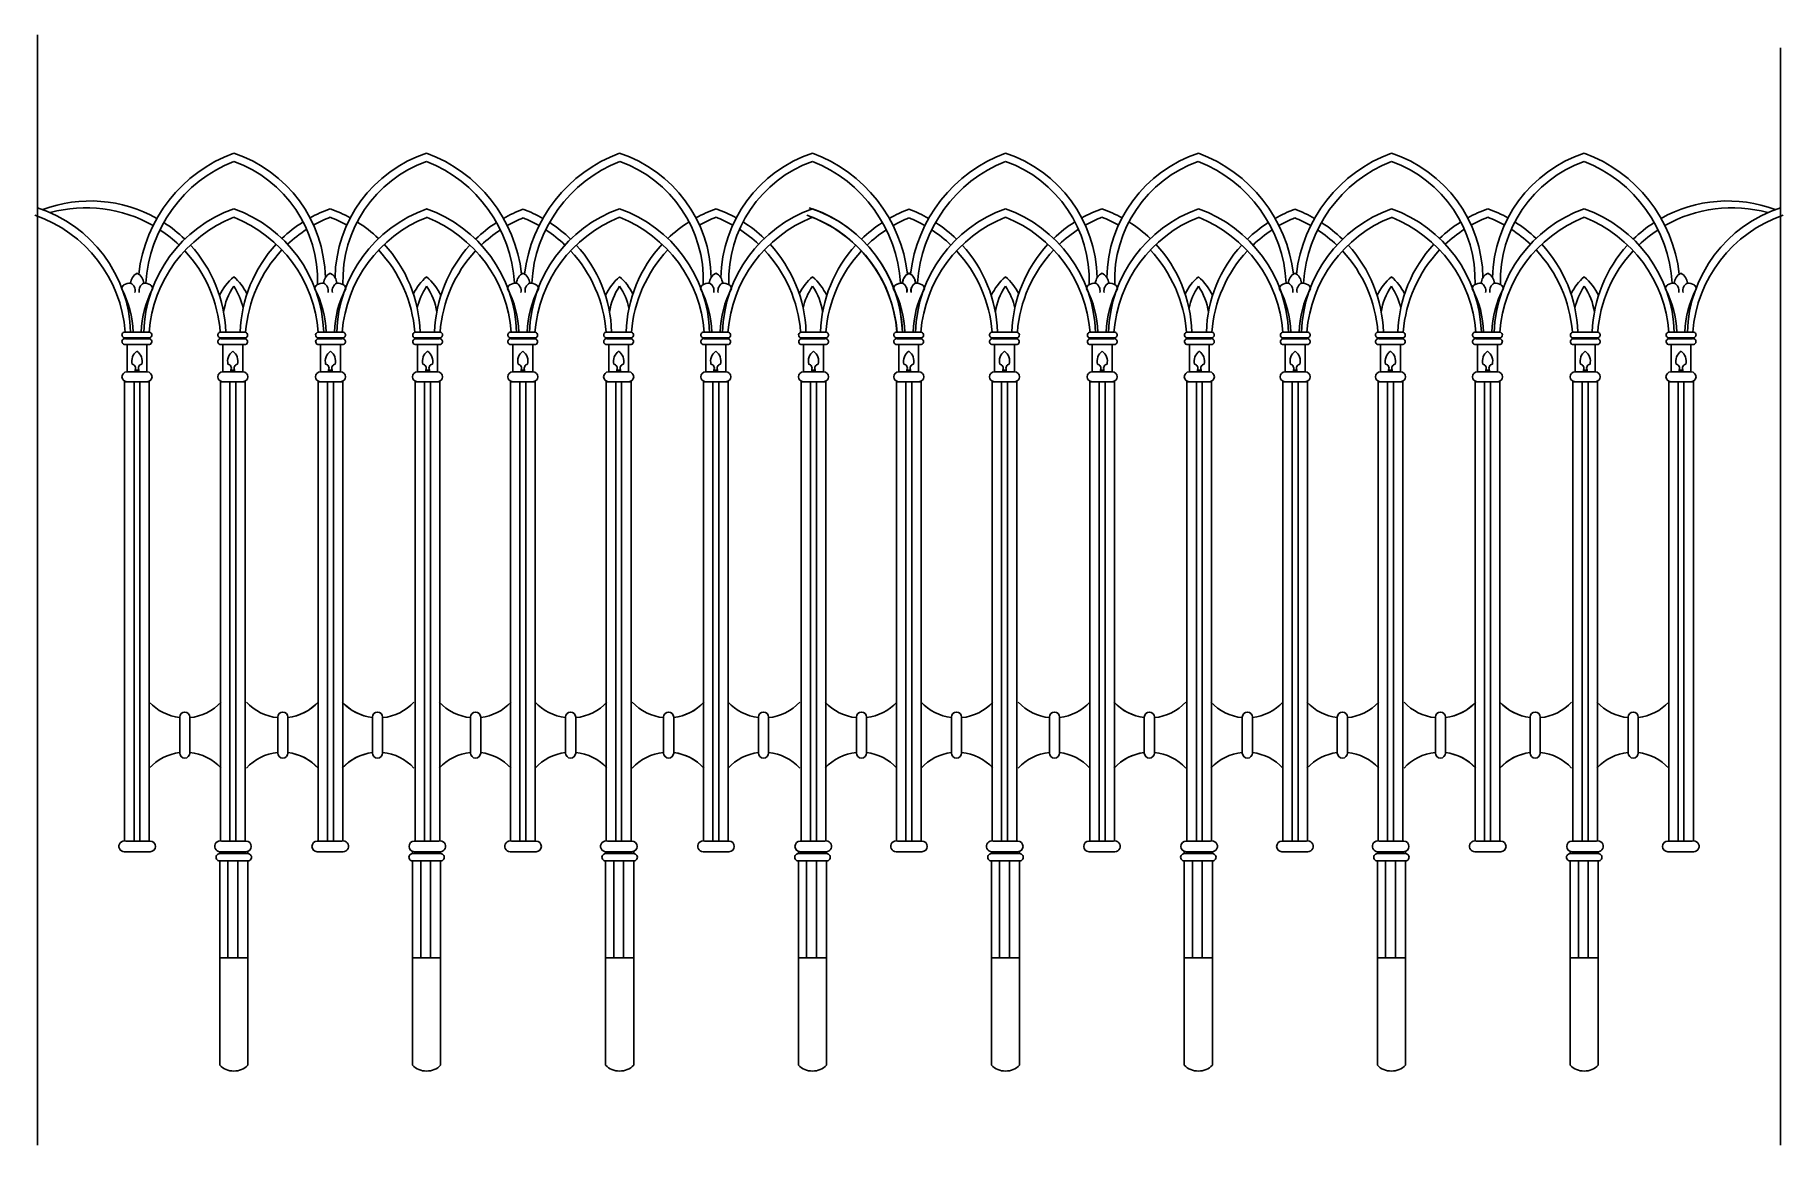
# Model space of a CAD drawing. Header units: metres. Extents: x 2596 to 4366, y 379 to 1503.
import ezdxf

# ---------------------------------------------------------------- set-up
doc = ezdxf.new("R2010")
doc.units = ezdxf.units.M
for name, color, linetype in [('3', 3, 'Continuous'), ('4', 4, 'Continuous'), ('7', 7, 'Continuous')]:
    doc.layers.add(name, color=color, linetype=linetype)

msp = doc.modelspace()

# ---------------------------------------------------------------- linework, layer by layer
at = {"layer": '3'}
for p, q in [((2598.08, 378.8), (2598.08, 1503.46)), ((2598.08, 378.8), (2598.08, 1503.46)), ((4363.79, 378.8), (4363.79, 1490.47)), ((4363.79, 378.8), (4363.79, 1490.47)), ((2688.87, 1189.8), (2688.87, 1162.06)), ((2709, 1189.8), (2709, 1162.06)), ((2785.91, 1189.8), (2785.91, 1162.06)), ((2806.04, 1189.8), (2806.04, 1162.06)), ((2884.85, 1189.8), (2884.85, 1162.06)), ((2904.98, 1189.8), (2904.98, 1162.06)), ((2983.24, 1189.8), (2983.24, 1162.06)), ((3003.37, 1189.8), (3003.37, 1162.06)), ((3079.73, 1189.8), (3079.73, 1162.06)), ((3099.86, 1189.8), (3099.86, 1162.06)), ((3176.78, 1189.8), (3176.78, 1162.06)), ((3196.91, 1189.8), (3196.91, 1162.06)), ((3275.16, 1189.8), (3275.16, 1162.06)), ((3295.29, 1189.8), (3295.29, 1162.06)), ((3374.1, 1189.8), (3374.1, 1162.06)), ((3394.23, 1189.8), (3394.23, 1162.06)), ((3470.6, 1189.8), (3470.6, 1162.06)), ((3490.73, 1189.8), (3490.73, 1162.06)), ((3567.64, 1189.8), (3567.64, 1162.06)), ((3587.77, 1189.8), (3587.77, 1162.06)), ((3666.58, 1189.8), (3666.58, 1162.06)), ((3686.71, 1189.8), (3686.71, 1162.06)), ((3764.97, 1189.8), (3764.97, 1162.06)), ((3785.1, 1189.8), (3785.1, 1162.06)), ((3862.01, 1189.8), (3862.01, 1162.06)), ((3882.14, 1189.8), (3882.14, 1162.06)), ((3958.51, 1189.8), (3958.51, 1162.06)), ((3978.64, 1189.8), (3978.64, 1162.06)), ((4056.89, 1189.8), (4056.89, 1162.06)), ((4077.02, 1189.8), (4077.02, 1162.06)), ((4155.83, 1189.8), (4155.83, 1162.06)), ((4175.96, 1189.8), (4175.96, 1162.06)), ((4252.88, 1189.8), (4252.88, 1162.06)), ((4273.01, 1189.8), (4273.01, 1162.06)), ((2695.95, 1152.17), (2695.95, 686.74)), ((2701.95, 1152.17), (2701.95, 686.74)), ((2793, 1152.17), (2793, 686.74)), ((2799, 1152.17), (2799, 686.74)), ((2891.9, 1152.17), (2891.9, 686.74)), ((2897.9, 1152.17), (2897.9, 686.74)), ((2990.28, 1152.17), (2990.28, 686.74)), ((2996.28, 1152.17), (2996.28, 686.74)), ((3086.82, 1152.17), (3086.82, 686.74)), ((3092.82, 1152.17), (3092.82, 686.74)), ((3183.86, 1152.17), (3183.86, 686.74)), ((3189.86, 1152.17), (3189.86, 686.74)), ((3282.25, 1152.17), (3282.25, 686.74)), ((3288.25, 1152.17), (3288.25, 686.74)), ((3381.15, 1152.17), (3381.15, 686.74)), ((3387.15, 1152.17), (3387.15, 686.74)), ((3477.68, 1152.17), (3477.68, 686.74)), ((3483.68, 1152.17), (3483.68, 686.74)), ((3574.73, 1152.17), (3574.73, 686.74)), ((3580.73, 1152.17), (3580.73, 686.74)), ((3673.63, 1152.17), (3673.63, 686.74)), ((3679.63, 1152.17), (3679.63, 686.74)), ((3772.01, 1152.17), (3772.01, 686.74)), ((3778.01, 1152.17), (3778.01, 686.74)), ((3869.06, 1152.17), (3869.06, 686.74)), ((3875.06, 1152.17), (3875.06, 686.74)), ((3965.59, 1152.17), (3965.59, 686.74)), ((3971.59, 1152.17), (3971.59, 686.74)), ((4063.98, 1152.17), (4063.98, 686.74)), ((4069.98, 1152.17), (4069.98, 686.74)), ((4162.88, 1152.17), (4162.88, 686.74)), ((4168.88, 1152.17), (4168.88, 686.74)), ((4259.92, 1152.17), (4259.92, 686.74)), ((4265.92, 1152.17), (4265.92, 686.74))]:
    msp.add_line(p, q, dxfattribs=at)
for points in [[(2687.49, 1202.41), (2710.77, 1202.41, -0.91), (2711.67, 1196.47), (2686.75, 1196.47, -1.13), (2687.49, 1202.41)], [(2687.49, 1195.73), (2710.77, 1195.73, -0.91), (2711.67, 1189.8), (2686.75, 1189.8, -1.13), (2687.49, 1195.73)], [(2784.54, 1202.41), (2807.82, 1202.41, -0.91), (2808.72, 1196.47), (2783.8, 1196.47, -1.13), (2784.54, 1202.41)], [(2784.54, 1195.73), (2807.82, 1195.73, -0.91), (2808.72, 1189.8), (2783.8, 1189.8, -1.13), (2784.54, 1195.73)], [(2906.35, 1202.41), (2883.08, 1202.41, 0.91), (2882.18, 1196.47), (2907.09, 1196.47, 1.13), (2906.35, 1202.41)], [(2906.35, 1195.73), (2883.08, 1195.73, 0.91), (2882.18, 1189.8), (2907.09, 1189.8, 1.13), (2906.35, 1195.73)], [(3004.74, 1202.41), (2981.46, 1202.41, 0.91), (2980.56, 1196.47), (3005.48, 1196.47, 1.13), (3004.74, 1202.41)], [(3004.74, 1195.73), (2981.46, 1195.73, 0.91), (2980.56, 1189.8), (3005.48, 1189.8, 1.13), (3004.74, 1195.73)], [(3078.36, 1202.41), (3101.63, 1202.41, -0.91), (3102.54, 1196.47), (3077.62, 1196.47, -1.13), (3078.36, 1202.41)], [(3078.36, 1195.73), (3101.63, 1195.73, -0.91), (3102.54, 1189.8), (3077.62, 1189.8, -1.13), (3078.36, 1195.73)], [(3175.41, 1202.41), (3198.68, 1202.41, -0.91), (3199.58, 1196.47), (3174.66, 1196.47, -1.13), (3175.41, 1202.41)], [(3175.41, 1195.73), (3198.68, 1195.73, -0.91), (3199.58, 1189.8), (3174.66, 1189.8, -1.13), (3175.41, 1195.73)], [(3273.79, 1202.41), (3297.07, 1202.41, -0.91), (3297.97, 1196.47), (3273.05, 1196.47, -1.13), (3273.79, 1202.41)], [(3273.79, 1195.73), (3297.07, 1195.73, -0.91), (3297.97, 1189.8), (3273.05, 1189.8, -1.13), (3273.79, 1195.73)], [(3395.6, 1202.41), (3372.33, 1202.41, 0.91), (3371.43, 1196.47), (3396.35, 1196.47, 1.13), (3395.6, 1202.41)], [(3395.6, 1195.73), (3372.33, 1195.73, 0.91), (3371.43, 1189.8), (3396.35, 1189.8, 1.13), (3395.6, 1195.73)], [(3469.23, 1202.41), (3492.5, 1202.41, -0.91), (3493.4, 1196.47), (3468.48, 1196.47, -1.13), (3469.23, 1202.41)], [(3469.23, 1195.73), (3492.5, 1195.73, -0.91), (3493.4, 1189.8), (3468.48, 1189.8, -1.13), (3469.23, 1195.73)], [(3566.27, 1202.41), (3589.55, 1202.41, -0.91), (3590.45, 1196.47), (3565.53, 1196.47, -1.13), (3566.27, 1202.41)], [(3566.27, 1195.73), (3589.55, 1195.73, -0.91), (3590.45, 1189.8), (3565.53, 1189.8, -1.13), (3566.27, 1195.73)], [(3688.08, 1202.41), (3664.81, 1202.41, 0.91), (3663.91, 1196.47), (3688.83, 1196.47, 1.13), (3688.08, 1202.41)], [(3688.08, 1195.73), (3664.81, 1195.73, 0.91), (3663.91, 1189.8), (3688.83, 1189.8, 1.13), (3688.08, 1195.73)], [(3786.47, 1202.41), (3763.19, 1202.41, 0.91), (3762.29, 1196.47), (3787.21, 1196.47, 1.13), (3786.47, 1202.41)], [(3786.47, 1195.73), (3763.19, 1195.73, 0.91), (3762.29, 1189.8), (3787.21, 1189.8, 1.13), (3786.47, 1195.73)], [(3883.52, 1202.41), (3860.24, 1202.41, 0.91), (3859.34, 1196.47), (3884.26, 1196.47, 1.13), (3883.52, 1202.41)], [(3883.52, 1195.73), (3860.24, 1195.73, 0.91), (3859.34, 1189.8), (3884.26, 1189.8, 1.13), (3883.52, 1195.73)], [(3957.14, 1202.41), (3980.41, 1202.41, -0.91), (3981.31, 1196.47), (3956.39, 1196.47, -1.13), (3957.14, 1202.41)], [(3957.14, 1195.73), (3980.41, 1195.73, -0.91), (3981.31, 1189.8), (3956.39, 1189.8, -1.13), (3957.14, 1195.73)], [(4055.52, 1202.41), (4078.8, 1202.41, -0.91), (4079.7, 1196.47), (4054.78, 1196.47, -1.13), (4055.52, 1202.41)], [(4055.52, 1195.73), (4078.8, 1195.73, -0.91), (4079.7, 1189.8), (4054.78, 1189.8, -1.13), (4055.52, 1195.73)], [(4177.33, 1202.41), (4154.06, 1202.41, 0.91), (4153.16, 1196.47), (4178.08, 1196.47, 1.13), (4177.33, 1202.41)], [(4177.33, 1195.73), (4154.06, 1195.73, 0.91), (4153.16, 1189.8), (4178.08, 1189.8, 1.13), (4177.33, 1195.73)], [(4274.38, 1202.41), (4251.11, 1202.41, 0.91), (4250.2, 1196.47), (4275.12, 1196.47, 1.13), (4274.38, 1202.41)], [(4274.38, 1195.73), (4251.11, 1195.73, 0.91), (4250.2, 1189.8), (4275.12, 1189.8, 1.13), (4274.38, 1195.73)], [(2742.19, 776.42), (2742.19, 812.33, -1), (2752.46, 812.33), (2752.46, 775.99, -1)], [(2851.76, 776.42), (2851.76, 812.33, 1), (2841.49, 812.33), (2841.49, 775.99, 1)], [(2937.52, 776.42), (2937.52, 812.33, -1), (2947.79, 812.33), (2947.79, 775.99, -1)], [(3047.09, 776.42), (3047.09, 812.33, 1), (3036.82, 812.33), (3036.82, 775.99, 1)], [(3133.05, 776.42), (3133.05, 812.33, -1), (3143.32, 812.33), (3143.32, 775.99, -1)], [(3242.62, 776.42), (3242.62, 812.33, 1), (3232.35, 812.33), (3232.35, 775.99, 1)], [(3328.39, 776.42), (3328.39, 812.33, -1), (3338.66, 812.33), (3338.66, 775.99, -1)], [(3437.96, 776.42), (3437.96, 812.33, 1), (3427.69, 812.33), (3427.69, 775.99, 1)], [(3523.92, 776.42), (3523.92, 812.33, -1), (3534.19, 812.33), (3534.19, 775.99, -1)], [(3633.49, 776.42), (3633.49, 812.33, 1), (3623.22, 812.33), (3623.22, 775.99, 1)], [(3719.25, 776.42), (3719.25, 812.33, -1), (3729.52, 812.33), (3729.52, 775.99, -1)], [(3828.82, 776.42), (3828.82, 812.33, 1), (3818.55, 812.33), (3818.55, 775.99, 1)], [(3914.78, 776.42), (3914.78, 812.33, -1), (3925.05, 812.33), (3925.05, 775.99, -1)], [(4024.35, 776.42), (4024.35, 812.33, 1), (4014.08, 812.33), (4014.08, 775.99, 1)], [(4110.12, 776.42), (4110.12, 812.33, -1), (4120.39, 812.33), (4120.39, 775.99, -1)], [(4219.69, 776.42), (4219.69, 812.33, 1), (4209.42, 812.33), (4209.42, 775.99, 1)], [(2742.19, 811.9), (2742.19, 775.99, 1), (2752.46, 775.99), (2752.46, 812.33, 1)], [(2851.76, 811.9), (2851.76, 775.99, -1), (2841.49, 775.99), (2841.49, 812.33, -1)], [(2937.52, 811.9), (2937.52, 775.99, 1), (2947.79, 775.99), (2947.79, 812.33, 1)], [(3047.09, 811.9), (3047.09, 775.99, -1), (3036.82, 775.99), (3036.82, 812.33, -1)], [(3133.05, 811.9), (3133.05, 775.99, 1), (3143.32, 775.99), (3143.32, 812.33, 1)], [(3242.62, 811.9), (3242.62, 775.99, -1), (3232.35, 775.99), (3232.35, 812.33, -1)], [(3328.39, 811.9), (3328.39, 775.99, 1), (3338.66, 775.99), (3338.66, 812.33, 1)], [(3437.96, 811.9), (3437.96, 775.99, -1), (3427.69, 775.99), (3427.69, 812.33, -1)], [(3523.92, 811.9), (3523.92, 775.99, 1), (3534.19, 775.99), (3534.19, 812.33, 1)], [(3633.49, 811.9), (3633.49, 775.99, -1), (3623.22, 775.99), (3623.22, 812.33, -1)], [(3719.25, 811.9), (3719.25, 775.99, 1), (3729.52, 775.99), (3729.52, 812.33, 1)], [(3828.82, 811.9), (3828.82, 775.99, -1), (3818.55, 775.99), (3818.55, 812.33, -1)], [(3914.78, 811.9), (3914.78, 775.99, 1), (3925.05, 775.99), (3925.05, 812.33, 1)], [(4024.35, 811.9), (4024.35, 775.99, -1), (4014.08, 775.99), (4014.08, 812.33, -1)], [(4110.12, 811.9), (4110.12, 775.99, 1), (4120.39, 775.99), (4120.39, 812.33, 1)], [(4219.69, 811.9), (4219.69, 775.99, -1), (4209.42, 775.99), (4209.42, 812.33, -1)]]:
    msp.add_lwpolyline(points, format="xyb", dxfattribs=at)
for centre, radius, start, end in [((2703.94, 1251.66), 11.41, 114.9, 178.84), ((2694.33, 1251.66), 11.41, 1.16, 65.1), ((2834.46, 1215.44), 57.12, 131.09, 155.27), ((2759.39, 1215.44), 57.12, 26.8, 48.91), ((2899.52, 1251.66), 11.41, 114.9, 178.84), ((2889.91, 1251.66), 11.41, 1.16, 65.1), ((3029.89, 1215.44), 57.12, 131.09, 153.2), ((2954.82, 1215.44), 57.12, 24.73, 48.91), ((3094.8, 1251.66), 11.41, 114.9, 178.84), ((3085.19, 1251.66), 11.41, 1.16, 65.1), ((3225.32, 1215.44), 57.12, 131.09, 155.27), ((3150.25, 1215.44), 57.12, 26.8, 48.91), ((3290.23, 1251.66), 11.41, 114.9, 178.84), ((3280.63, 1251.66), 11.41, 1.16, 65.1), ((3420.76, 1215.44), 57.12, 131.09, 153.2), ((3345.69, 1215.44), 57.12, 24.73, 48.91), ((3485.67, 1251.66), 11.41, 114.9, 178.84), ((3485.82, 1251.66), 11.41, 114.9, 178.84), ((3476.06, 1251.66), 11.41, 1.16, 65.1), ((3476.21, 1251.66), 11.41, 1.16, 65.1), ((3616.19, 1215.44), 57.12, 131.09, 155.27), ((3541.12, 1215.44), 57.12, 26.8, 48.91), ((3681.25, 1251.66), 11.41, 114.9, 178.84), ((3671.64, 1251.66), 11.41, 1.16, 65.1), ((3811.62, 1215.44), 57.12, 131.09, 153.2), ((3736.55, 1215.44), 57.12, 24.73, 48.91), ((3876.68, 1251.66), 11.41, 114.9, 178.84), ((3867.07, 1251.66), 11.41, 1.16, 65.1), ((4007.05, 1215.44), 57.12, 131.09, 155.27), ((3931.98, 1215.44), 57.12, 26.8, 48.91), ((4071.96, 1251.66), 11.41, 114.9, 178.84), ((4062.36, 1251.66), 11.41, 1.16, 65.1), ((4202.49, 1215.44), 57.12, 131.09, 153.2), ((4127.42, 1215.44), 57.12, 24.73, 48.91), ((4267.55, 1251.66), 11.41, 114.9, 178.84), ((4257.94, 1251.66), 11.41, 1.16, 65.1), ((2592.99, 1199.15), 102.01, 1.83, 27.73), ((2689.35, 1245.34), 6.19, 125.99, 168.16), ((2691.68, 1239.78), 12.14, 85.98, 119.45), ((2688.86, 1244.47), 8.28, 347.31, 63.65), ((2709.41, 1244.47), 8.28, 116.35, 192.69), ((2805.27, 1199.15), 102.01, 152.27, 178.17), ((2706.58, 1239.78), 12.14, 60.55, 94.02), ((2708.92, 1245.34), 6.19, 11.84, 54.01), ((2847.65, 1213.99), 61.54, 145.51, 171.98), ((2746.2, 1213.99), 61.54, 11.82, 34.49), ((2884.93, 1245.34), 6.19, 125.99, 168.16), ((2788.58, 1199.15), 102.01, 1.83, 27.73), ((2754.27, 1255.15), 127.5, 353.95, 354.13), ((2887.26, 1239.78), 12.14, 85.98, 119.45), ((2884.44, 1244.47), 8.28, 347.31, 63.65), ((2904.99, 1244.47), 8.28, 116.35, 192.69), ((3000.85, 1199.15), 102.01, 152.27, 178.17), ((2902.17, 1239.78), 12.14, 60.55, 94.02), ((2904.5, 1245.34), 6.19, 11.84, 54.01), ((3043.08, 1213.99), 61.54, 145.51, 168.18), ((2941.63, 1213.99), 61.54, 8.02, 34.49), ((3080.21, 1245.34), 6.19, 125.99, 168.16), ((2983.86, 1199.15), 102.01, 1.83, 27.73), ((3082.54, 1239.78), 12.14, 85.98, 119.45), ((3079.72, 1244.47), 8.28, 347.31, 63.65), ((3100.27, 1244.47), 8.28, 116.35, 192.69), ((3196.14, 1199.15), 102.01, 152.27, 178.17), ((3097.45, 1239.78), 12.14, 60.55, 94.02), ((3099.78, 1245.34), 6.19, 11.84, 54.01), ((3238.51, 1213.99), 61.54, 145.51, 171.98), ((3137.06, 1213.99), 61.54, 11.82, 34.49), ((3275.64, 1245.34), 6.19, 125.99, 168.16), ((3179.29, 1199.15), 102.01, 1.83, 27.73), ((3277.98, 1239.78), 12.14, 85.98, 119.45), ((3275.15, 1244.47), 8.28, 347.31, 63.65), ((3295.71, 1244.47), 8.28, 116.35, 192.69), ((3391.57, 1199.15), 102.01, 152.27, 178.17), ((3292.88, 1239.78), 12.14, 60.55, 94.02), ((3295.21, 1245.34), 6.19, 11.84, 54.01), ((3425.87, 1255.15), 127.5, 185.87, 186.05), ((3433.95, 1213.99), 61.54, 145.51, 168.18), ((3332.5, 1213.99), 61.54, 8.02, 34.49), ((3374.72, 1199.15), 102.01, 1.83, 27.73), ((3471.08, 1245.34), 6.19, 125.99, 168.16), ((3374.87, 1199.15), 102.01, 1.83, 27.73), ((3471.23, 1245.34), 6.19, 125.99, 168.16), ((3473.41, 1239.78), 12.14, 85.98, 119.45), ((3473.56, 1239.78), 12.14, 85.98, 119.45), ((3470.59, 1244.47), 8.28, 347.31, 63.65), ((3470.74, 1244.47), 8.28, 347.31, 63.65), ((3491.14, 1244.47), 8.28, 116.35, 192.69), ((3491.29, 1244.47), 8.28, 116.35, 192.69), ((3587, 1199.15), 102.01, 152.27, 178.17), ((3488.31, 1239.78), 12.14, 60.55, 94.02), ((3490.65, 1245.34), 6.19, 11.84, 54.01), ((3629.38, 1213.99), 61.54, 145.51, 171.98), ((3527.93, 1213.99), 61.54, 11.82, 34.49), ((3666.66, 1245.34), 6.19, 125.99, 168.16), ((3570.31, 1199.15), 102.01, 1.83, 27.73), ((3536, 1255.15), 127.5, 353.95, 354.13), ((3668.99, 1239.78), 12.14, 85.98, 119.45), ((3666.17, 1244.47), 8.28, 347.31, 63.65), ((3686.72, 1244.47), 8.28, 116.35, 192.69), ((3782.58, 1199.15), 102.01, 152.27, 178.17), ((3683.9, 1239.78), 12.14, 60.55, 94.02), ((3686.23, 1245.34), 6.19, 11.84, 54.01), ((3824.81, 1213.99), 61.54, 145.51, 168.18), ((3723.36, 1213.99), 61.54, 8.02, 34.49), ((3862.09, 1245.34), 6.19, 125.99, 168.16), ((3765.74, 1199.15), 102.01, 1.83, 27.73), ((3864.43, 1239.78), 12.14, 85.98, 119.45), ((3861.6, 1244.47), 8.28, 347.31, 63.65), ((3882.15, 1244.47), 8.28, 116.35, 192.69), ((3978.02, 1199.15), 102.01, 152.27, 178.17), ((3879.33, 1239.78), 12.14, 60.55, 94.02), ((3881.66, 1245.34), 6.19, 11.84, 54.01), ((4020.24, 1213.99), 61.54, 145.51, 171.98), ((3918.79, 1213.99), 61.54, 11.82, 34.49), ((4057.37, 1245.34), 6.19, 125.99, 168.16), ((3961.02, 1199.15), 102.01, 1.83, 27.73), ((4059.71, 1239.78), 12.14, 85.98, 119.45), ((4056.88, 1244.47), 8.28, 347.31, 63.65), ((4077.44, 1244.47), 8.28, 116.35, 192.69), ((4173.3, 1199.15), 102.01, 152.27, 178.17), ((4074.61, 1239.78), 12.14, 60.55, 94.02), ((4076.95, 1245.34), 6.19, 11.84, 54.01), ((4207.6, 1255.15), 127.5, 185.87, 186.05), ((4215.68, 1213.99), 61.54, 145.51, 168.18), ((4114.23, 1213.99), 61.54, 8.02, 34.49), ((4156.6, 1199.15), 102.01, 1.83, 27.73), ((4252.96, 1245.34), 6.19, 125.99, 168.16), ((4255.29, 1239.78), 12.14, 85.98, 119.45), ((4252.47, 1244.47), 8.28, 347.31, 63.65), ((4273.02, 1244.47), 8.28, 116.35, 192.69), ((4368.88, 1199.15), 102.01, 152.27, 178.17), ((4270.2, 1239.78), 12.14, 60.55, 94.02), ((4272.53, 1245.34), 6.19, 11.84, 54.01), ((2706.54, 1172.84), 12.82, 126.41, 193.53), ((2693.43, 1165.78), 4.11, 333.97, 80.94), ((2691.32, 1172.84), 12.82, 346.47, 53.59), ((2704.43, 1165.78), 4.11, 99.06, 206.03), ((2803.59, 1172.84), 12.82, 126.41, 193.53), ((2790.47, 1165.78), 4.11, 333.97, 80.94), ((2788.37, 1172.84), 12.82, 346.47, 53.59), ((2801.48, 1165.78), 4.11, 99.06, 206.03), ((2902.53, 1172.84), 12.82, 126.41, 193.53), ((2889.41, 1165.78), 4.11, 333.97, 80.94), ((2887.31, 1172.84), 12.82, 346.47, 53.59), ((2900.42, 1165.78), 4.11, 99.06, 206.03), ((3000.91, 1172.84), 12.82, 126.41, 193.53), ((2987.8, 1165.78), 4.11, 333.97, 80.94), ((2985.69, 1172.84), 12.82, 346.47, 53.59), ((2998.81, 1165.78), 4.11, 99.06, 206.03), ((3097.41, 1172.84), 12.82, 126.41, 193.53), ((3084.29, 1165.78), 4.11, 333.97, 80.94), ((3082.19, 1172.84), 12.82, 346.47, 53.59), ((3095.3, 1165.78), 4.11, 99.06, 206.03), ((3194.45, 1172.84), 12.82, 126.41, 193.53), ((3181.34, 1165.78), 4.11, 333.97, 80.94), ((3179.23, 1172.84), 12.82, 346.47, 53.59), ((3192.35, 1165.78), 4.11, 99.06, 206.03), ((3292.84, 1172.84), 12.82, 126.41, 193.53), ((3279.72, 1165.78), 4.11, 333.97, 80.94), ((3277.62, 1172.84), 12.82, 346.47, 53.59), ((3290.73, 1165.78), 4.11, 99.06, 206.03), ((3391.78, 1172.84), 12.82, 126.41, 193.53), ((3378.66, 1165.78), 4.11, 333.97, 80.94), ((3376.56, 1172.84), 12.82, 346.47, 53.59), ((3389.67, 1165.78), 4.11, 99.06, 206.03), ((3488.27, 1172.84), 12.82, 126.41, 193.53), ((3475.16, 1165.78), 4.11, 333.97, 80.94), ((3473.05, 1172.84), 12.82, 346.47, 53.59), ((3486.17, 1165.78), 4.11, 99.06, 206.03), ((3585.32, 1172.84), 12.82, 126.41, 193.53), ((3572.2, 1165.78), 4.11, 333.97, 80.94), ((3570.1, 1172.84), 12.82, 346.47, 53.59), ((3583.21, 1165.78), 4.11, 99.06, 206.03), ((3684.26, 1172.84), 12.82, 126.41, 193.53), ((3671.14, 1165.78), 4.11, 333.97, 80.94), ((3669.04, 1172.84), 12.82, 346.47, 53.59), ((3682.15, 1165.78), 4.11, 99.06, 206.03), ((3782.64, 1172.84), 12.82, 126.41, 193.53), ((3769.53, 1165.78), 4.11, 333.97, 80.94), ((3767.42, 1172.84), 12.82, 346.47, 53.59), ((3780.54, 1165.78), 4.11, 99.06, 206.03), ((3879.69, 1172.84), 12.82, 126.41, 193.53), ((3866.58, 1165.78), 4.11, 333.97, 80.94), ((3864.47, 1172.84), 12.82, 346.47, 53.59), ((3877.58, 1165.78), 4.11, 99.06, 206.03), ((3976.18, 1172.84), 12.82, 126.41, 193.53), ((3963.07, 1165.78), 4.11, 333.97, 80.94), ((3960.96, 1172.84), 12.82, 346.47, 53.59), ((3974.08, 1165.78), 4.11, 99.06, 206.03), ((4074.57, 1172.84), 12.82, 126.41, 193.53), ((4061.45, 1165.78), 4.11, 333.97, 80.94), ((4059.35, 1172.84), 12.82, 346.47, 53.59), ((4072.46, 1165.78), 4.11, 99.06, 206.03), ((4173.51, 1172.84), 12.82, 126.41, 193.53), ((4160.39, 1165.78), 4.11, 333.97, 80.94), ((4158.29, 1172.84), 12.82, 346.47, 53.59), ((4171.4, 1165.78), 4.11, 99.06, 206.03), ((4270.55, 1172.84), 12.82, 126.41, 193.53), ((4257.44, 1165.78), 4.11, 333.97, 80.94), ((4255.33, 1172.84), 12.82, 346.47, 53.59), ((4268.45, 1165.78), 4.11, 99.06, 206.03)]:
    msp.add_arc(centre, radius, start, end, dxfattribs=at)
at = {"layer": '4'}
for p, q in [((2782.75, 666.65), (2782.75, 459.82)), ((2811.2, 666.65), (2811.2, 459.82)), ((2978.08, 666.65), (2978.08, 459.82)), ((3006.53, 666.65), (3006.53, 459.82)), ((3173.61, 666.65), (3173.61, 459.82)), ((3202.06, 666.65), (3202.06, 459.82)), ((3368.95, 666.65), (3368.95, 459.82)), ((3397.4, 666.65), (3397.4, 459.82)), ((3564.48, 666.65), (3564.48, 459.82)), ((3592.93, 666.65), (3592.93, 459.82)), ((3759.81, 666.65), (3759.81, 459.82)), ((3788.26, 666.65), (3788.26, 459.82)), ((3955.34, 666.65), (3955.34, 459.82)), ((3983.79, 666.65), (3983.79, 459.82)), ((4150.68, 666.65), (4150.68, 459.82)), ((4179.13, 666.65), (4179.13, 459.82))]:
    msp.add_line(p, q, dxfattribs=at)
for points in [[(2783.5, 1145.34), (2783.5, 688.67, -0.14)], [(3005.78, 1145.34), (3005.78, 688.67, 0.14)], [(3174.36, 1145.34), (3174.36, 688.67, -0.14)], [(3396.65, 1145.34), (3396.65, 688.67, 0.14)], [(3565.23, 1145.34), (3565.23, 688.67, -0.14)], [(3787.51, 1145.34), (3787.51, 688.67, 0.14)], [(3956.09, 1145.34), (3956.09, 688.67, -0.14)], [(4178.38, 1145.34), (4178.38, 688.67, 0.14)]]:
    msp.add_lwpolyline(points, format="xyb", dxfattribs=at)
for centre, start, end in [((2796.66, 472.73), 222.85, 270.95), ((2797.29, 472.73), 269.05, 317.15), ((2991.99, 472.73), 222.85, 270.95), ((2992.62, 472.73), 269.05, 317.15), ((3187.52, 472.73), 222.85, 270.95), ((3188.15, 472.73), 269.05, 317.15), ((3382.86, 472.73), 222.85, 270.95), ((3383.49, 472.73), 269.05, 317.15), ((3578.39, 472.73), 222.85, 270.95), ((3579.02, 472.73), 269.05, 317.15), ((3773.72, 472.73), 222.85, 270.95), ((3774.35, 472.73), 269.05, 317.15), ((3969.26, 472.73), 222.85, 270.95), ((3969.88, 472.73), 269.05, 317.15), ((4164.59, 472.73), 222.85, 270.95), ((4165.22, 472.73), 269.05, 317.15)]:
    msp.add_arc(centre, 18.98, start, end, dxfattribs=at)
at = {"layer": '7'}
for p, q in [((2686.45, 1152.21), (2686.45, 686.92)), ((2686.45, 1152.17), (2711.45, 1152.17)), ((2697.12, 1163.97), (2700.74, 1163.97)), ((2697.12, 1163.97), (2697.12, 1162.06)), ((2700.74, 1163.97), (2700.74, 1162.06)), ((2711.45, 1152.21), (2711.45, 686.74)), ((2783.5, 1152.21), (2783.5, 686.92)), ((2783.5, 1152.17), (2808.5, 1152.17)), ((2794.17, 1163.97), (2794.17, 1162.06)), ((2794.17, 1163.97), (2797.78, 1163.97)), ((2797.78, 1163.97), (2797.78, 1162.06)), ((2808.5, 1152.21), (2808.5, 686.74)), ((2882.4, 1152.17), (2882.4, 686.74)), ((2907.4, 1152.17), (2882.4, 1152.17)), ((2896.72, 1163.97), (2893.11, 1163.97)), ((2893.11, 1163.97), (2893.11, 1162.06)), ((2896.72, 1163.97), (2896.72, 1162.06)), ((2907.4, 1152.17), (2907.4, 686.92)), ((2980.78, 1152.21), (2980.78, 686.74)), ((3005.78, 1152.17), (2980.78, 1152.17)), ((2995.11, 1163.97), (2991.5, 1163.97)), ((2991.5, 1163.97), (2991.5, 1162.06)), ((2995.11, 1163.97), (2995.11, 1162.06)), ((3005.78, 1152.21), (3005.78, 686.92)), ((3077.32, 1152.21), (3077.32, 686.92)), ((3077.32, 1152.17), (3102.32, 1152.17)), ((3087.99, 1163.97), (3091.6, 1163.97)), ((3087.99, 1163.97), (3087.99, 1162.06)), ((3091.6, 1163.97), (3091.6, 1162.06)), ((3102.32, 1152.21), (3102.32, 686.74)), ((3174.36, 1152.21), (3174.36, 686.92)), ((3174.36, 1152.17), (3199.36, 1152.17)), ((3185.03, 1163.97), (3185.03, 1162.06)), ((3185.03, 1163.97), (3188.65, 1163.97)), ((3188.65, 1163.97), (3188.65, 1162.06)), ((3199.36, 1152.21), (3199.36, 686.74)), ((3272.75, 1152.17), (3272.75, 686.92)), ((3272.75, 1152.17), (3297.75, 1152.17)), ((3283.42, 1163.97), (3287.04, 1163.97)), ((3283.42, 1163.97), (3283.42, 1162.06)), ((3287.04, 1163.97), (3287.04, 1162.06)), ((3297.75, 1152.17), (3297.75, 686.74)), ((3371.65, 1152.21), (3371.65, 686.74)), ((3396.65, 1152.17), (3371.65, 1152.17)), ((3385.98, 1163.97), (3382.36, 1163.97)), ((3382.36, 1163.97), (3382.36, 1162.06)), ((3385.98, 1163.97), (3385.98, 1162.06)), ((3396.65, 1152.21), (3396.65, 686.92)), ((3468.18, 1152.21), (3468.18, 686.92)), ((3468.18, 1152.17), (3493.18, 1152.17)), ((3478.85, 1163.97), (3482.47, 1163.97)), ((3478.85, 1163.97), (3478.85, 1162.06)), ((3482.47, 1163.97), (3482.47, 1162.06)), ((3493.18, 1152.21), (3493.18, 686.74)), ((3565.23, 1152.21), (3565.23, 686.92)), ((3565.23, 1152.17), (3590.23, 1152.17)), ((3575.9, 1163.97), (3575.9, 1162.06)), ((3575.9, 1163.97), (3579.51, 1163.97)), ((3579.51, 1163.97), (3579.51, 1162.06)), ((3590.23, 1152.21), (3590.23, 686.74)), ((3664.13, 1152.17), (3664.13, 686.74)), ((3689.13, 1152.17), (3664.13, 1152.17)), ((3674.84, 1163.97), (3674.84, 1162.06)), ((3678.45, 1163.97), (3674.84, 1163.97)), ((3678.45, 1163.97), (3678.45, 1162.06)), ((3689.13, 1152.17), (3689.13, 686.92)), ((3762.51, 1152.21), (3762.51, 686.74)), ((3787.51, 1152.17), (3762.51, 1152.17)), ((3776.84, 1163.97), (3773.23, 1163.97)), ((3773.23, 1163.97), (3773.23, 1162.06)), ((3776.84, 1163.97), (3776.84, 1162.06)), ((3787.51, 1152.21), (3787.51, 686.92)), ((3859.56, 1152.21), (3859.56, 686.74)), ((3884.56, 1152.17), (3859.56, 1152.17)), ((3870.27, 1163.97), (3870.27, 1162.06)), ((3873.89, 1163.97), (3870.27, 1163.97)), ((3873.89, 1163.97), (3873.89, 1162.06)), ((3884.56, 1152.21), (3884.56, 686.92)), ((3956.09, 1152.21), (3956.09, 686.92)), ((3956.09, 1152.17), (3981.09, 1152.17)), ((3966.76, 1163.97), (3966.76, 1162.06)), ((3966.76, 1163.97), (3970.38, 1163.97)), ((3970.38, 1163.97), (3970.38, 1162.06)), ((3981.09, 1152.21), (3981.09, 686.74)), ((4054.48, 1152.17), (4054.48, 686.92)), ((4054.48, 1152.17), (4079.48, 1152.17)), ((4065.15, 1163.97), (4068.77, 1163.97)), ((4065.15, 1163.97), (4065.15, 1162.06)), ((4068.77, 1163.97), (4068.77, 1162.06)), ((4079.48, 1152.17), (4079.48, 686.74)), ((4153.38, 1152.21), (4153.38, 686.74)), ((4178.38, 1152.17), (4153.38, 1152.17)), ((4167.71, 1163.97), (4164.09, 1163.97)), ((4164.09, 1163.97), (4164.09, 1162.06)), ((4167.71, 1163.97), (4167.71, 1162.06)), ((4178.38, 1152.21), (4178.38, 686.92)), ((4250.42, 1152.21), (4250.42, 686.74)), ((4275.42, 1152.17), (4250.42, 1152.17)), ((4261.14, 1163.97), (4261.14, 1162.06)), ((4264.75, 1163.97), (4261.14, 1163.97)), ((4264.75, 1163.97), (4264.75, 1162.06)), ((4275.42, 1152.21), (4275.42, 686.92)), ((2782.75, 675.96), (2782.75, 674.06)), ((2782.75, 674.06), (2811.21, 674.06)), ((2811.2, 675.96), (2811.2, 674.06)), ((3006.53, 674.06), (2978.07, 674.06)), ((2978.08, 675.96), (2978.08, 674.06)), ((3006.53, 675.96), (3006.53, 674.06)), ((3173.61, 675.96), (3173.61, 674.06)), ((3173.61, 674.06), (3202.07, 674.06)), ((3202.06, 675.96), (3202.06, 674.06)), ((3397.4, 674.06), (3368.94, 674.06)), ((3368.95, 675.96), (3368.95, 674.06)), ((3397.4, 675.96), (3397.4, 674.06)), ((3564.48, 675.96), (3564.48, 674.06)), ((3564.48, 674.06), (3592.94, 674.06)), ((3592.93, 675.96), (3592.93, 674.06)), ((3788.26, 674.06), (3759.8, 674.06)), ((3759.81, 675.96), (3759.81, 674.06)), ((3788.26, 675.96), (3788.26, 674.06)), ((3955.34, 675.96), (3955.34, 674.06)), ((3955.34, 674.06), (3983.8, 674.06)), ((3983.79, 675.96), (3983.79, 674.06)), ((4179.13, 674.06), (4150.67, 674.06)), ((4150.68, 675.96), (4150.68, 674.06)), ((4179.13, 675.96), (4179.13, 674.06)), ((2782.74, 666.65), (2811.21, 666.65)), ((2791, 666.65), (2791, 568.44)), ((2801, 666.65), (2801, 568.44)), ((3006.54, 666.65), (2978.07, 666.65)), ((2986.33, 666.65), (2986.33, 568.44)), ((2996.33, 666.65), (2996.33, 568.44)), ((3173.6, 666.65), (3202.07, 666.65)), ((3181.86, 666.65), (3181.86, 568.44)), ((3191.86, 666.65), (3191.86, 568.44)), ((3397.41, 666.65), (3368.94, 666.65)), ((3377.2, 666.65), (3377.2, 568.44)), ((3387.2, 666.65), (3387.2, 568.44)), ((3564.47, 666.65), (3592.94, 666.65)), ((3572.73, 666.65), (3572.73, 568.44)), ((3582.73, 666.65), (3582.73, 568.44)), ((3788.27, 666.65), (3759.8, 666.65)), ((3768.06, 666.65), (3768.06, 568.44)), ((3778.06, 666.65), (3778.06, 568.44)), ((3955.33, 666.65), (3983.8, 666.65)), ((3963.59, 666.65), (3963.59, 568.44)), ((3973.59, 666.65), (3973.59, 568.44)), ((4179.14, 666.65), (4150.67, 666.65)), ((4158.93, 666.65), (4158.93, 568.44)), ((4168.93, 666.65), (4168.93, 568.44)), ((2811.2, 568.44), (2782.75, 568.44)), ((2978.08, 568.44), (3006.53, 568.44)), ((3202.06, 568.44), (3173.61, 568.44)), ((3368.95, 568.44), (3397.4, 568.44)), ((3592.93, 568.44), (3564.48, 568.44)), ((3759.81, 568.44), (3788.26, 568.44)), ((3983.79, 568.44), (3955.34, 568.44)), ((4150.68, 568.44), (4179.13, 568.44))]:
    msp.add_line(p, q, dxfattribs=at)
for points in [[(2688.93, 1162.06), (2709.22, 1162.06, -1), (2709.22, 1152.17), (2688.68, 1152.17, -1), (2688.68, 1162.06)], [(2785.98, 1162.06), (2806.26, 1162.06, -1), (2806.26, 1152.17), (2785.73, 1152.17, -1), (2785.73, 1162.06)], [(2904.92, 1162.06), (2884.63, 1162.06, 1), (2884.63, 1152.17), (2905.16, 1152.17, 1), (2905.16, 1162.06)], [(3003.3, 1162.06), (2983.01, 1162.06, 1), (2983.01, 1152.17), (3003.55, 1152.17, 1), (3003.55, 1162.06)], [(3079.8, 1162.06), (3100.08, 1162.06, -1), (3100.08, 1152.17), (3079.55, 1152.17, -1), (3079.55, 1162.06)], [(3176.84, 1162.06), (3197.13, 1162.06, -1), (3197.13, 1152.17), (3176.6, 1152.17, -1), (3176.6, 1162.06)], [(3275.23, 1162.06), (3295.52, 1162.06, -1), (3295.52, 1152.17), (3274.98, 1152.17, -1), (3274.98, 1162.06)], [(3394.17, 1162.06), (3373.88, 1162.06, 1), (3373.88, 1152.17), (3394.41, 1152.17, 1), (3394.41, 1162.06)], [(3470.66, 1162.06), (3490.95, 1162.06, -1), (3490.95, 1152.17), (3470.41, 1152.17, -1), (3470.41, 1162.06)], [(3567.71, 1162.06), (3588, 1162.06, -1), (3588, 1152.17), (3567.46, 1152.17, -1), (3567.46, 1162.06)], [(3686.65, 1162.06), (3666.36, 1162.06, 1), (3666.36, 1152.17), (3686.89, 1152.17, 1), (3686.89, 1162.06)], [(3785.03, 1162.06), (3764.75, 1162.06, 1), (3764.75, 1152.17), (3785.28, 1152.17, 1), (3785.28, 1162.06)], [(3882.08, 1162.06), (3861.79, 1162.06, 1), (3861.79, 1152.17), (3882.33, 1152.17, 1), (3882.33, 1162.06)], [(3958.57, 1162.06), (3978.86, 1162.06, -1), (3978.86, 1152.17), (3958.33, 1152.17, -1), (3958.33, 1162.06)], [(4056.96, 1162.06), (4077.25, 1162.06, -1), (4077.25, 1152.17), (4056.71, 1152.17, -1), (4056.71, 1162.06)], [(4175.9, 1162.06), (4155.61, 1162.06, 1), (4155.61, 1152.17), (4176.15, 1152.17, 1), (4176.15, 1162.06)], [(4272.94, 1162.06), (4252.66, 1162.06, 1), (4252.66, 1152.17), (4273.19, 1152.17, 1), (4273.19, 1162.06)], [(2687.56, 686.74), (2712.3, 686.74, -1), (2712.3, 675.95), (2686.12, 675.95, -1.14), (2687.56, 686.74, 0.13)], [(2784.6, 686.74), (2809.34, 686.74, -1), (2809.34, 675.95), (2783.16, 675.95, -1.14), (2784.6, 686.74, 0.13)], [(2906.29, 686.74), (2881.55, 686.74, 1), (2881.55, 675.95), (2907.73, 675.95, 1.14), (2906.29, 686.74, -0.13)], [(3004.68, 686.74), (2979.93, 686.74, 1), (2979.93, 675.95), (3006.12, 675.95, 1.14), (3004.68, 686.74, -0.13)], [(3078.42, 686.74), (3103.16, 686.74, -1), (3103.16, 675.95), (3076.98, 675.95, -1.14), (3078.42, 686.74, 0.13)], [(3175.47, 686.74), (3200.21, 686.74, -1), (3200.21, 675.95), (3174.03, 675.95, -1.14), (3175.47, 686.74, 0.13)], [(3273.85, 686.74), (3298.6, 686.74, -1), (3298.6, 675.95), (3272.41, 675.95, -1.14), (3273.85, 686.74, 0.13)], [(3395.54, 686.74), (3370.8, 686.74, 1), (3370.8, 675.95), (3396.98, 675.95, 1.14), (3395.54, 686.74, -0.13)], [(3469.29, 686.74), (3494.03, 686.74, -1), (3494.03, 675.95), (3467.85, 675.95, -1.14), (3469.29, 686.74, 0.13)], [(3566.33, 686.74), (3591.08, 686.74, -1), (3591.08, 675.95), (3564.89, 675.95, -1.14), (3566.33, 686.74, 0.13)], [(3688.02, 686.74), (3663.28, 686.74, 1), (3663.28, 675.95), (3689.46, 675.95, 1.14), (3688.02, 686.74, -0.13)], [(3786.41, 686.74), (3761.67, 686.74, 1), (3761.67, 675.95), (3787.85, 675.95, 1.14), (3786.41, 686.74, -0.13)], [(3883.45, 686.74), (3858.71, 686.74, 1), (3858.71, 675.95), (3884.89, 675.95, 1.14), (3883.45, 686.74, -0.13)], [(3957.2, 686.74), (3981.94, 686.74, -1), (3981.94, 675.95), (3955.76, 675.95, -1.14), (3957.2, 686.74, 0.13)], [(4055.58, 686.74), (4080.33, 686.74, -1), (4080.33, 675.95), (4054.14, 675.95, -1.14), (4055.58, 686.74, 0.13)], [(4177.27, 686.74), (4152.53, 686.74, 1), (4152.53, 675.95), (4178.71, 675.95, 1.14), (4177.27, 686.74, -0.13)], [(4274.32, 686.74), (4249.58, 686.74, 1), (4249.58, 675.95), (4275.76, 675.95, 1.14), (4274.32, 686.74, -0.13)]]:
    msp.add_lwpolyline(points, format="xyb", dxfattribs=at)
for centre, radius, start, end in [((2848.87, 1243.96), 149.14, 110.38, 173.39), ((2754.27, 1255.15), 135.5, 1.01, 71.65), ((3035.01, 1255.15), 135.5, 108.35, 178.99), ((2940.41, 1243.96), 149.14, 6.61, 69.62), ((3239.73, 1243.96), 149.14, 110.38, 173.39), ((3145.14, 1255.15), 135.5, 1.01, 71.65), ((3425.87, 1255.15), 135.5, 108.35, 178.99), ((3331.28, 1243.96), 149.14, 6.61, 69.62), ((3630.6, 1243.96), 149.14, 110.38, 173.39), ((3536, 1255.15), 135.5, 1.01, 71.65), ((3816.74, 1255.15), 135.5, 108.35, 178.99), ((3722.14, 1243.96), 149.14, 6.61, 69.62), ((4021.46, 1243.96), 149.14, 110.38, 173.39), ((3926.87, 1255.15), 135.5, 1.01, 71.65), ((4207.6, 1255.15), 135.5, 108.35, 178.99), ((4113.01, 1243.96), 149.14, 6.61, 69.62), ((2848.87, 1243.96), 141.14, 111.53, 176.8), ((2754.27, 1255.15), 127.5, 357.94, 70.39), ((3035.01, 1255.15), 127.5, 109.61, 182.06), ((2940.41, 1243.96), 141.14, 3.2, 68.47), ((3239.73, 1243.96), 141.14, 111.53, 176.8), ((3145.14, 1255.15), 127.5, 357.94, 70.39), ((3425.87, 1255.15), 127.5, 109.61, 182.06), ((3331.28, 1243.96), 141.14, 3.2, 68.47), ((3630.6, 1243.96), 141.14, 111.53, 176.8), ((3536, 1255.15), 127.5, 357.94, 70.39), ((3816.74, 1255.15), 127.5, 109.61, 182.06), ((3722.14, 1243.96), 141.14, 3.2, 68.47), ((4021.46, 1243.96), 141.14, 111.53, 176.8), ((3926.87, 1255.15), 127.5, 357.94, 70.39), ((4207.6, 1255.15), 127.5, 109.61, 182.06), ((4113.01, 1243.96), 141.14, 3.2, 68.47), ((2555.53, 1198.16), 137.05, 1.78, 71.91), ((2651.83, 1198.25), 137.05, 60.57, 110.62), ((2647.39, 1192.06), 136.34, 60.13, 105.46), ((3337.26, 1198.16), 137.05, 1.78, 71.91), ((4310.04, 1198.25), 137.05, 69.38, 119.43), ((4314.48, 1192.06), 136.34, 74.54, 119.87), ((4406.35, 1198.16), 137.05, 108.09, 178.22), ((2551.09, 1191.96), 136.34, 4.39, 70.94), ((2842.74, 1198.16), 137.05, 109.53, 178.22), ((2847.18, 1191.96), 136.34, 111.63, 175.61), ((2651.83, 1198.25), 137.05, 45.83, 57.16), ((2751.11, 1198.16), 137.05, 1.78, 70.47), ((2746.67, 1191.96), 136.34, 4.39, 68.37), ((2940.52, 1198.25), 137.05, 122.29, 133.74), ((2940.52, 1198.25), 137.05, 109.56, 118.89), ((2944.96, 1192.06), 136.34, 111.66, 119.31), ((2848.76, 1198.25), 137.05, 61.11, 70.44), ((2844.32, 1192.06), 136.34, 60.69, 68.34), ((3038.32, 1198.16), 137.05, 109.56, 178.22), ((3042.76, 1191.96), 136.34, 111.66, 175.61), ((2848.76, 1198.25), 137.05, 46.26, 57.71), ((2946.54, 1198.16), 137.05, 1.78, 70.47), ((2942.1, 1191.96), 136.34, 4.39, 68.37), ((3137.45, 1198.25), 137.05, 122.84, 134.17), ((3137.45, 1198.25), 137.05, 110.22, 119.43), ((3141.89, 1192.06), 136.34, 112.34, 119.87), ((3042.7, 1198.25), 137.05, 60.57, 69.78), ((3038.26, 1192.06), 136.34, 60.13, 67.66), ((3233.6, 1198.16), 137.05, 109.53, 178.22), ((3238.04, 1191.96), 136.34, 111.63, 175.61), ((3042.7, 1198.25), 137.05, 45.83, 57.16), ((3141.98, 1198.16), 137.05, 1.78, 70.47), ((3137.54, 1191.96), 136.34, 4.39, 68.37), ((3331.39, 1198.25), 137.05, 122.29, 133.74), ((3331.39, 1198.25), 137.05, 109.56, 118.89), ((3335.83, 1192.06), 136.34, 111.66, 119.31), ((3239.62, 1198.25), 137.05, 61.11, 70.44), ((3235.18, 1192.06), 136.34, 60.69, 68.34), ((3429.03, 1198.16), 137.05, 109.53, 178.22), ((3433.47, 1191.96), 136.34, 111.63, 175.61), ((3239.62, 1198.25), 137.05, 46.26, 57.71), ((3332.82, 1191.96), 136.34, 4.39, 70.94), ((3337.41, 1198.16), 137.05, 1.78, 70.47), ((3332.97, 1191.96), 136.34, 4.39, 68.37), ((3528.31, 1198.25), 137.05, 122.84, 134.17), ((3528.31, 1198.25), 137.05, 110.22, 119.43), ((3532.75, 1192.06), 136.34, 112.34, 119.87), ((3433.56, 1198.25), 137.05, 60.57, 69.78), ((3429.12, 1192.06), 136.34, 60.13, 67.66), ((3624.47, 1198.16), 137.05, 109.53, 178.22), ((3628.91, 1191.96), 136.34, 111.63, 175.61), ((3433.56, 1198.25), 137.05, 45.83, 57.16), ((3532.84, 1198.16), 137.05, 1.78, 70.47), ((3528.4, 1191.96), 136.34, 4.39, 68.37), ((3722.25, 1198.25), 137.05, 122.29, 133.74), ((3722.25, 1198.25), 137.05, 109.56, 118.89), ((3726.69, 1192.06), 136.34, 111.66, 119.31), ((3630.49, 1198.25), 137.05, 61.11, 70.44), ((3626.05, 1192.06), 136.34, 60.69, 68.34), ((3820.05, 1198.16), 137.05, 109.56, 178.22), ((3824.49, 1191.96), 136.34, 111.66, 175.61), ((3630.49, 1198.25), 137.05, 46.26, 57.71), ((3728.27, 1198.16), 137.05, 1.78, 70.47), ((3723.83, 1191.96), 136.34, 4.39, 68.37), ((3919.18, 1198.25), 137.05, 122.84, 134.17), ((3919.18, 1198.25), 137.05, 110.22, 119.43), ((3923.62, 1192.06), 136.34, 112.34, 119.87), ((3824.43, 1198.25), 137.05, 60.57, 69.78), ((3819.99, 1192.06), 136.34, 60.13, 67.66), ((4015.48, 1198.16), 137.05, 109.56, 178.22), ((4019.92, 1191.96), 136.34, 111.66, 175.61), ((3824.43, 1198.25), 137.05, 45.83, 57.16), ((3923.71, 1198.16), 137.05, 1.78, 70.47), ((3919.27, 1191.96), 136.34, 4.39, 68.37), ((4113.12, 1198.25), 137.05, 122.29, 133.74), ((4113.12, 1198.25), 137.05, 109.56, 118.89), ((4117.56, 1192.06), 136.34, 111.66, 119.31), ((4021.35, 1198.25), 137.05, 61.11, 70.44), ((4016.91, 1192.06), 136.34, 60.69, 68.34), ((4210.76, 1198.16), 137.05, 109.53, 178.22), ((4215.2, 1191.96), 136.34, 111.63, 175.61), ((4021.35, 1198.25), 137.05, 46.26, 57.71), ((4119.14, 1198.16), 137.05, 1.78, 70.47), ((4114.7, 1191.96), 136.34, 4.39, 68.37), ((4310.04, 1198.25), 137.05, 122.84, 134.17), ((4410.79, 1191.96), 136.34, 109.06, 175.61), ((2647.39, 1192.06), 136.34, 46.3, 56.54), ((2944.96, 1192.06), 136.34, 122.88, 133.24), ((3141.89, 1192.06), 136.34, 123.46, 133.7), ((3038.26, 1192.06), 136.34, 46.3, 56.54), ((3235.18, 1192.06), 136.34, 46.76, 57.12), ((3532.75, 1192.06), 136.34, 123.46, 133.7), ((3429.12, 1192.06), 136.34, 46.3, 56.54), ((3726.69, 1192.06), 136.34, 122.88, 133.24), ((3923.62, 1192.06), 136.34, 123.46, 133.7), ((3819.99, 1192.06), 136.34, 46.3, 56.54), ((4117.56, 1192.06), 136.34, 122.88, 133.24), ((4016.91, 1192.06), 136.34, 46.76, 57.12), ((4314.48, 1192.06), 136.34, 123.46, 133.7), ((2647.39, 1192.06), 136.34, 4.39, 42.86), ((2651.83, 1198.25), 137.05, 1.78, 42.38), ((2940.52, 1198.25), 137.05, 137.2, 178.22), ((2944.96, 1192.06), 136.34, 136.68, 175.61), ((2844.32, 1192.06), 136.34, 4.39, 43.32), ((2848.76, 1198.25), 137.05, 1.78, 42.8), ((3137.45, 1198.25), 137.05, 137.62, 178.22), ((3141.89, 1192.06), 136.34, 137.14, 175.61), ((3038.26, 1192.06), 136.34, 4.39, 42.86), ((3042.7, 1198.25), 137.05, 1.78, 42.38), ((3331.39, 1198.25), 137.05, 137.2, 178.22), ((3335.83, 1192.06), 136.34, 136.68, 175.61), ((3235.18, 1192.06), 136.34, 4.39, 43.32), ((3239.62, 1198.25), 137.05, 1.78, 42.8), ((3528.31, 1198.25), 137.05, 137.62, 178.22), ((3532.75, 1192.06), 136.34, 137.14, 175.61), ((3429.12, 1192.06), 136.34, 4.39, 42.86), ((3433.56, 1198.25), 137.05, 1.78, 42.38), ((3722.25, 1198.25), 137.05, 137.2, 178.22), ((3726.69, 1192.06), 136.34, 136.68, 175.61), ((3626.05, 1192.06), 136.34, 4.39, 43.32), ((3630.49, 1198.25), 137.05, 1.78, 42.8), ((3919.18, 1198.25), 137.05, 137.62, 178.22), ((3923.62, 1192.06), 136.34, 137.14, 175.61), ((3819.99, 1192.06), 136.34, 4.39, 42.86), ((3824.43, 1198.25), 137.05, 1.78, 42.38), ((4113.12, 1198.25), 137.05, 137.2, 178.22), ((4117.56, 1192.06), 136.34, 136.68, 175.61), ((4016.91, 1192.06), 136.34, 4.39, 43.32), ((4021.35, 1198.25), 137.05, 1.78, 42.8), ((4310.04, 1198.25), 137.05, 137.62, 178.22), ((4314.48, 1192.06), 136.34, 137.14, 175.61), ((2747.81, 860.74), 49.16, 222.3, 263.43), ((2747.81, 860.74), 49.16, 275.43, 317.7), ((2846.14, 860.74), 49.16, 222.3, 264.57), ((2846.04, 860.74), 49.16, 276.57, 317.7), ((2846.14, 860.74), 49.16, 276.57, 317.7), ((2943.14, 860.74), 49.16, 222.3, 263.43), ((2943.24, 860.74), 49.16, 222.3, 263.43), ((2943.14, 860.74), 49.16, 275.43, 317.7), ((3041.47, 860.74), 49.16, 222.3, 264.57), ((3041.47, 860.74), 49.16, 276.57, 317.7), ((3138.67, 860.74), 49.16, 222.3, 263.43), ((3138.67, 860.74), 49.16, 275.43, 317.7), ((3237, 860.74), 49.16, 222.3, 264.57), ((3236.9, 860.74), 49.16, 276.57, 317.7), ((3237, 860.74), 49.16, 276.57, 317.7), ((3334.01, 860.74), 49.16, 222.3, 263.43), ((3334.11, 860.74), 49.16, 222.3, 263.43), ((3334.01, 860.74), 49.16, 275.43, 317.7), ((3432.34, 860.74), 49.16, 222.3, 264.57), ((3432.34, 860.74), 49.16, 276.57, 317.7), ((3529.54, 860.74), 49.16, 222.3, 263.43), ((3529.54, 860.74), 49.16, 275.43, 317.7), ((3627.87, 860.74), 49.16, 222.3, 264.57), ((3627.77, 860.74), 49.16, 276.57, 317.7), ((3627.87, 860.74), 49.16, 276.57, 317.7), ((3724.87, 860.74), 49.16, 222.3, 263.43), ((3724.97, 860.74), 49.16, 222.3, 263.43), ((3724.87, 860.74), 49.16, 275.43, 317.7), ((3823.2, 860.74), 49.16, 222.3, 264.57), ((3823.2, 860.74), 49.16, 276.57, 317.7), ((3920.4, 860.74), 49.16, 222.3, 263.43), ((3920.4, 860.74), 49.16, 275.43, 317.7), ((4018.73, 860.74), 49.16, 222.3, 264.57), ((4018.63, 860.74), 49.16, 276.57, 317.7), ((4018.73, 860.74), 49.16, 276.57, 317.7), ((4115.74, 860.74), 49.16, 222.3, 263.43), ((4115.84, 860.74), 49.16, 222.3, 263.43), ((4115.74, 860.74), 49.16, 275.43, 317.7), ((4214.07, 860.74), 49.16, 222.3, 264.57), ((4214.07, 860.74), 49.16, 276.57, 317.7), ((2747.81, 727.59), 49.16, 96.57, 137.7), ((2747.81, 727.59), 49.16, 42.3, 84.57), ((2846.14, 727.59), 49.16, 95.43, 137.7), ((2846.04, 727.59), 49.16, 42.3, 83.43), ((2846.14, 727.59), 49.16, 42.3, 83.43), ((2943.14, 727.59), 49.16, 96.57, 137.7), ((2943.24, 727.59), 49.16, 96.57, 137.7), ((2943.14, 727.59), 49.16, 42.3, 84.57), ((3041.47, 727.59), 49.16, 95.43, 137.7), ((3041.47, 727.59), 49.16, 42.3, 83.43), ((3138.67, 727.59), 49.16, 96.57, 137.7), ((3138.67, 727.59), 49.16, 42.3, 84.57), ((3237, 727.59), 49.16, 95.43, 137.7), ((3236.9, 727.59), 49.16, 42.3, 83.43), ((3237, 727.59), 49.16, 42.3, 83.43), ((3334.01, 727.59), 49.16, 96.57, 137.7), ((3334.11, 727.59), 49.16, 96.57, 137.7), ((3334.01, 727.59), 49.16, 42.3, 84.57), ((3432.34, 727.59), 49.16, 95.43, 137.7), ((3432.34, 727.59), 49.16, 42.3, 83.43), ((3529.54, 727.59), 49.16, 96.57, 137.7), ((3529.54, 727.59), 49.16, 42.3, 84.57), ((3627.87, 727.59), 49.16, 95.43, 137.7), ((3627.77, 727.59), 49.16, 42.3, 83.43), ((3627.87, 727.59), 49.16, 42.3, 83.43), ((3724.87, 727.59), 49.16, 96.57, 137.7), ((3724.97, 727.59), 49.16, 96.57, 137.7), ((3724.87, 727.59), 49.16, 42.3, 84.57), ((3823.2, 727.59), 49.16, 95.43, 137.7), ((3823.2, 727.59), 49.16, 42.3, 83.43), ((3920.4, 727.59), 49.16, 96.57, 137.7), ((3920.4, 727.59), 49.16, 42.3, 84.57), ((4018.73, 727.59), 49.16, 95.43, 137.7), ((4018.63, 727.59), 49.16, 42.3, 83.43), ((4018.73, 727.59), 49.16, 42.3, 83.43), ((4115.74, 727.59), 49.16, 96.57, 137.7), ((4115.84, 727.59), 49.16, 96.57, 137.7), ((4115.74, 727.59), 49.16, 42.3, 84.57), ((4214.07, 727.59), 49.16, 95.43, 137.7), ((4214.07, 727.59), 49.16, 42.3, 83.43), ((2782.74, 670.35), 3.7, 89.83, 270.17), ((2811.21, 670.35), 3.7, 269.83, 90.17), ((2978.07, 670.35), 3.7, 89.83, 270.17), ((3006.54, 670.35), 3.7, 269.83, 90.17), ((3173.6, 670.35), 3.7, 89.83, 270.17), ((3202.07, 670.35), 3.7, 269.83, 90.17), ((3368.94, 670.35), 3.7, 89.83, 270.17), ((3397.41, 670.35), 3.7, 269.83, 90.17), ((3564.47, 670.35), 3.7, 89.83, 270.17), ((3592.94, 670.35), 3.7, 269.83, 90.17), ((3759.8, 670.35), 3.7, 89.83, 270.17), ((3788.27, 670.35), 3.7, 269.83, 90.17), ((3955.33, 670.35), 3.7, 89.83, 270.17), ((3983.8, 670.35), 3.7, 269.83, 90.17), ((4150.67, 670.35), 3.7, 89.83, 270.17), ((4179.14, 670.35), 3.7, 269.83, 90.17)]:
    msp.add_arc(centre, radius, start, end, dxfattribs=at)

doc.saveas('drawing.dxf')
